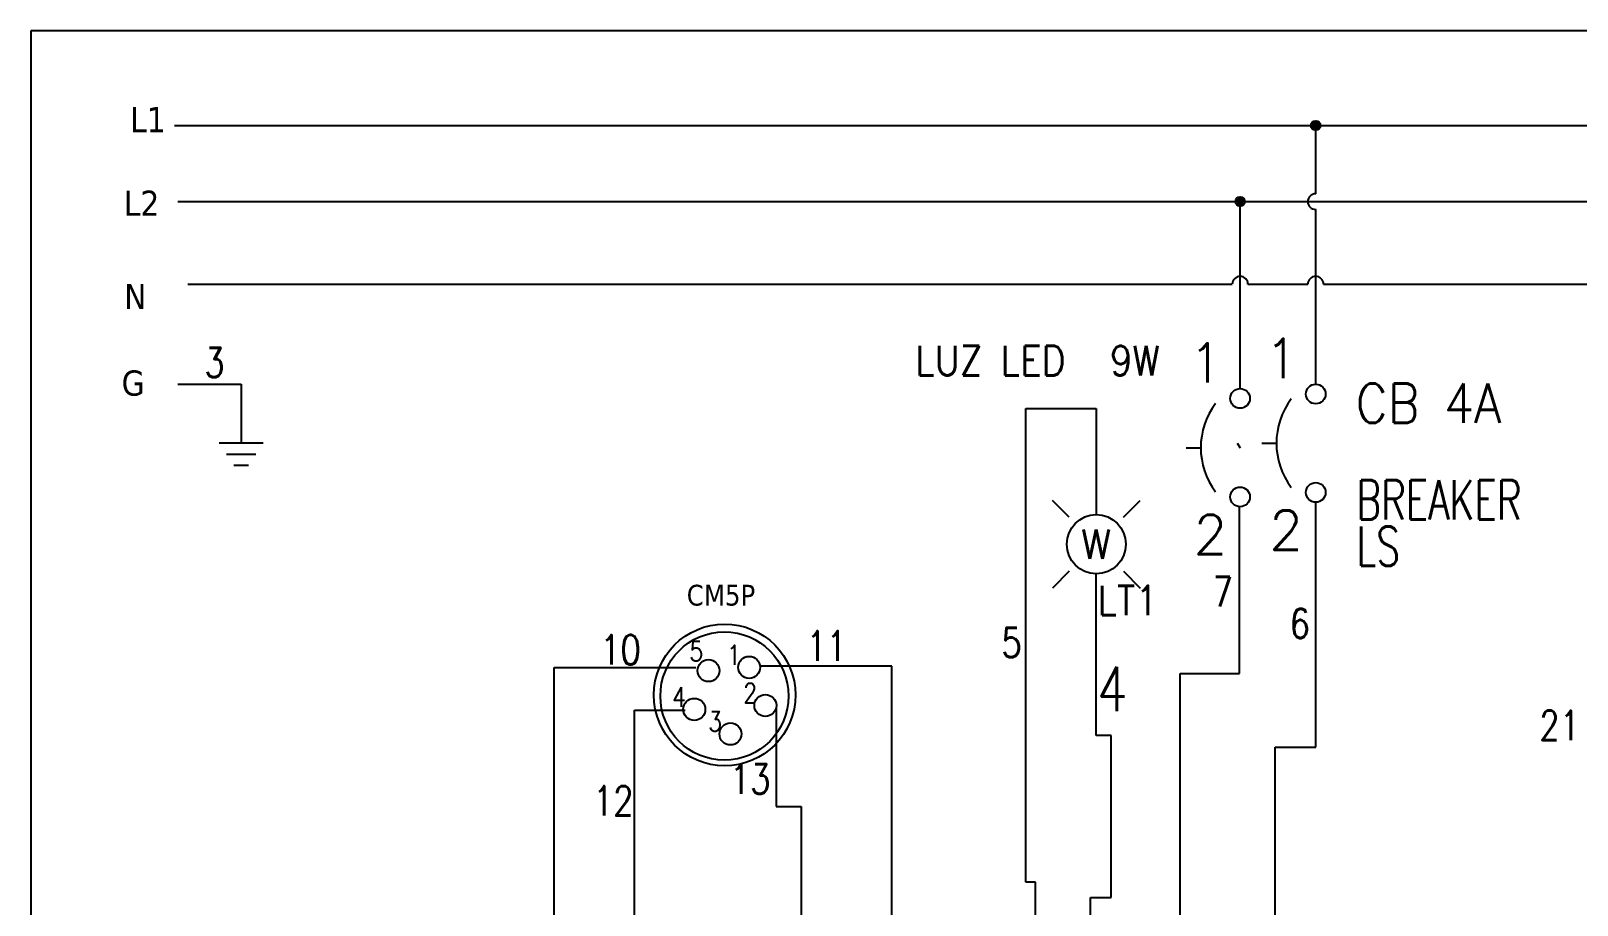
# Model space of a CAD drawing. Header units: millimetres. Extents: x 123.5 to 144.3, y 105.4 to 121.6.
# Drawn here: x 123.51 to 133.33, y 116.04 to 121.59 of the extents above; entities that cross this region are included whole.
import ezdxf
from ezdxf.enums import TextEntityAlignment as Align

# ---------------------------------------------------------------- set-up
doc = ezdxf.new("R2010")
doc.units = ezdxf.units.MM
doc.linetypes.add('HIDDEN2', pattern=[0.1875, 0.125, -0.0625])
for name, color, linetype in [('BLK_12AWG', 7, 'Continuous'), ('CONTORNO', 179, 'Continuous'), ('DESC', 250, 'Continuous'), ('LINK', 9, 'Continuous'), ('MISC', 7, 'Continuous'), ('SYMS', 7, 'Continuous'), ('TAGS', 250, 'Continuous'), ('TERMS', 250, 'Continuous'), ('WIREFIXED', 7, 'Continuous'), ('WIRES', 7, 'Continuous')]:
    doc.layers.add(name, color=color, linetype=linetype)
doc.layers.add('WIRENO', color=7, linetype='Continuous', true_color=0x000000)
doc.styles.add('SLDTEXTSTYLE0', font='tahoma.ttf')
doc.styles.get("Standard").update_dxf_attribs({"font": 'tahoma.ttf'})
doc.styles.add('WD', font='romans.shx')

# ---------------------------------------------------------------- blocks, each defined once
blk = doc.blocks.new('WDDOT')
for radius in [0.03, 0.0187, 0.00929]:
    blk.add_circle((0, 0), radius)
blk = doc.blocks.new('VCB1')
at = {"linetype": 'HIDDEN2'}
blk.add_line((-0.1712, 0), (-0.125, 0), dxfattribs=at)
for centre in [(0, 0.1562), (0, -0.1562)]:
    blk.add_circle(centre, 0.0312)
blk.add_arc((0.1094, 0), 0.2344, 143.1301, 216.8699)
at = {"style": 'WD'}
for tag, p, width in [('INST', (0.2188, 0.3883), 0.7), ('LOC', (0.2188, 0.2188), 0.7), ('TAG1', (0.1269, 0.0644), 0.9), ('XREF', (0.1287, -0.09), 0.7), ('DESC1', (0.1287, -0.242), 0.7), ('DESC2', (0.1287, -0.3893), 0.7)]:
    blk.add_attdef(tag, p, '', height=0.125, dxfattribs=dict(at, width=width))
at = {"linetype": 'Continuous', "style": 'WD'}
for tag, height, flags, p in [('TERM01', 0.125, 8, (-0.055, 0.2066)), ('MFG', 0.01, 9, (-0.1421, -0.0881)), ('CAT', 0.01, 9, (-0.1421, -0.0731))]:
    blk.add_attdef(tag, text='', height=height, dxfattribs=dict(at, flags=flags)).set_placement(p, align=Align.RIGHT)
at = {"color": 7, "style": 'WD', "flags": 1}
for tag, p in [('X2TERM01', (0, 0.1875)), ('X8TERM02', (0, -0.1875))]:
    blk.add_attdef(tag, p, '', height=0.0125, dxfattribs=at)
at = {"style": 'WD', "width": 0.7}
blk.add_attdef('RATING1', text='', height=0.125, dxfattribs=at).set_placement((-0.1875, 0.0625), align=Align.RIGHT)
at = {"color": 7, "style": 'WD'}
for tag, p in [('X4LINK', (-0.25, 0)), ('X1LINK', (0, 0))]:
    blk.add_attdef(tag, p, '', height=0.01, dxfattribs=at)
at = {"style": 'WD', "flags": 9}
for tag, p in [('FAMILY', (-0.1421, -0.0365)), ('CONTACT', (-0.1288, -0.1291))]:
    blk.add_attdef(tag, text='', height=0.01, dxfattribs=at).set_placement(p, align=Align.RIGHT)
at = {"linetype": 'Continuous', "style": 'WD', "flags": 9}
blk.add_attdef('ASSYCODE', text='', height=0.01, dxfattribs=at).set_placement((-0.1533, -0.1061), align=Align.CENTER)
at = {"linetype": 'Continuous', "style": 'WD', "flags": 8}
blk.add_attdef('TERM02', text='', height=0.125, dxfattribs=at).set_placement((-0.0407, -0.2134), align=Align.TOP_RIGHT)
blk = doc.blocks.new('VLT1W')
for p, q in [((-0.1149, 0.1149), (-0.1856, 0.1856)), ((0.1149, 0.1149), (0.1856, 0.1856)), ((-0.1149, -0.1149), (-0.1856, -0.1856)), ((0.1149, -0.1149), (0.1856, -0.1856))]:
    blk.add_line(p, q)
blk.add_circle((0, 0), 0.125)
at = {"linetype": 'Continuous', "style": 'WD'}
for tag, height, flags, p in [('TERM01', 0.125, 8, (-0.0312, 0.2188)), ('CAT', 0.01, 9, (-0.2211, -0.1343)), ('MFG', 0.01, 9, (-0.2211, -0.1494))]:
    blk.add_attdef(tag, text='', height=height, dxfattribs=dict(at, flags=flags)).set_placement(p, align=Align.RIGHT)
at = {"style": 'WD', "flags": 1}
for tag, p in [('X2TERM01', (0, 0.125)), ('X8TERM02', (0, -0.125))]:
    blk.add_attdef(tag, p, '', height=0.0125, dxfattribs=at)
at = {"style": 'WD'}
blk.add_attdef('COLOR', text='', height=0.125, dxfattribs=at).set_placement((0, 0), align=Align.MIDDLE)
for tag, p, width in [('TAG1', (0.2, -0.0979), 0.9), ('DESC1', (-0.256, -0.9315), 0.9), ('WDTAGALT', (-0.25, -1.25), 0.7)]:
    blk.add_attdef(tag, p, '', height=0.125, dxfattribs=dict(at, width=width))
at = {"linetype": 'Continuous', "style": 'WD', "flags": 9}
blk.add_attdef('ASSYCODE', text='', height=0.01, dxfattribs=at).set_placement((-0.2399, -0.0934), align=Align.CENTER)
at = {"style": 'WD', "flags": 9}
blk.add_attdef('FAMILY', text='', height=0.01, dxfattribs=at).set_placement((-0.2191, -0.1166), align=Align.RIGHT)
at = {"style": 'WD'}
for tag, width, p in [('INST', 0.7, (0.2812, -0.1471)), ('LOC', 0.7, (0.2812, -0.3167)), ('DESC2', 0.9, (-0.256, -0.9627))]:
    blk.add_attdef(tag, text='', height=0.125, dxfattribs=dict(at, width=width)).set_placement(p, align=Align.TOP_LEFT)
at = {"linetype": 'Continuous', "style": 'WD', "flags": 8}
blk.add_attdef('TERM02', text='', height=0.125, dxfattribs=at).set_placement((-0.0312, -0.2188), align=Align.TOP_RIGHT)
blk = doc.blocks.new('WD_WNV')
at = {"style": 'WD', "flags": 1}
for tag, p in [('W01USER', (-0.0625, 0.0938)), ('W02USER', (-0.0625, 0.0859)), ('W03USER', (-0.0625, 0.0781)), ('W04USER', (-0.0625, 0.0703)), ('W05USER', (-0.0625, 0.0625)), ('W06USER', (-0.0625, 0.0547)), ('W07USER', (-0.0625, 0.0469)), ('W08USER', (-0.0625, 0.0391)), ('W09USER', (-0.0625, 0.0312)), ('W10USER', (-0.0625, 0.0234))]:
    blk.add_attdef(tag, text='', height=0.005, dxfattribs=at).set_placement(p, align=Align.CENTER)
at = {"linetype": 'Continuous', "style": 'WD', "width": 0.8}
blk.add_attdef('WIRENO', text='', height=0.125, dxfattribs=at).set_placement((-0.05, 0), align=Align.MIDDLE_RIGHT)
blk = doc.blocks.new('HT0002')
blk.add_circle((0, 0), 0.0699)
at = {"style": 'WD'}
for tag, p, width in [('INST', (0.0625, 0.4196), 0.7), ('LOC', (0.0625, 0.25), 0.7), ('DESC1', (0.0532, -0.3851), 0.8)]:
    blk.add_attdef(tag, p, '', height=0.125, dxfattribs=dict(at, width=width))
at = {"linetype": 'Continuous', "style": 'WD'}
for tag, p, height, width, flags in [('TERM01', (0.0625, 0.0938), 0.125, 0.8, 8), ('TAGSTRIP', (0.0532, -0.2288), 0.125, 0.9, 8), ('CAT', (0.2132, -0.4063), 0.1094, 0.8, 1), ('DESC2', (0.0532, -0.5413), 0.125, 0.8, 8), ('DESC3', (0.0532, -0.6976), 0.125, 0.8, 8)]:
    blk.add_attdef(tag, p, '', height=height, dxfattribs=dict(at, width=width, flags=flags))
at = {"style": 'WD', "flags": 1}
for tag, p, height in [('X4TERM01', (-0.0699, 0), 0.0125), ('X4TERMDESC01', (-0.0552, -0.0229), 0.025), ('X2TERMDESC01', (-0.006, 0.0287), 0.025), ('STRIPSEQ', (0, 0), 0.00125), ('X2TERM01', (0, 0.0699), 0.0125), ('X2PIN01', (0.0326, 0.0839), 0.0125), ('X1TERMDESC01', (0.0393, 0.007), 0.025), ('X1TERM01', (0.0699, 0), 0.0125), ('X1PIN01', (0.0868, 0.0164), 0.0125), ('X4PIN01', (-0.1138, -0.0375), 0.0125), ('LINKTERM', (0, -0.0019), 0.00125), ('X8TERM01', (0, -0.0699), 0.0125), ('X8TERMDESC01', (0, -0.0535), 0.025), ('X8PIN01', (0.0256, -0.0962), 0.0125)]:
    blk.add_attdef(tag, p, '', height=height, dxfattribs=at)
at = {"style": 'WD', "width": 0.7, "flags": 1}
blk.add_attdef('ASSYCODE', (0.0625, -0.2812), '', height=0.01, dxfattribs=at)
at = {"linetype": 'Continuous', "style": 'WD', "width": 0.8, "flags": 1}
blk.add_attdef('MFG', text='', height=0.1094, dxfattribs=at).set_placement((0.0882, -0.4063), align=Align.RIGHT)
blk = doc.blocks.new('CM5P')
at = {"layer": 'DESC'}
for centre, radius in [((134.3701, 110.8403), 0.4499), ((134.3687, 110.8337), 0.4072)]:
    blk.add_circle(centre, radius, dxfattribs=at)
at = {"layer": 'SYMS'}
ref = blk.add_blockref('HT0002', (134.2673, 110.9949), dxfattribs=at)
ref.add_attrib('TERM01', '5', (134.1473, 111.0558), dxfattribs={"layer": 'TERMS', "linetype": 'Continuous', "height": 0.125, "style": 'WD', "width": 0.8, "flags": 8})
ref = blk.add_blockref('HT0002', (134.5258, 111.0153), dxfattribs=at)
ref.add_attrib('TERM01', '1', (134.3862, 111.0317), dxfattribs={"layer": 'TERMS', "linetype": 'Continuous', "height": 0.125, "style": 'WD', "width": 0.8, "flags": 8})
ref = blk.add_blockref('HT0002', (134.177, 110.7488), dxfattribs=at)
ref.add_attrib('TERM01', '4', (134.0374, 110.7652), dxfattribs={"layer": 'TERMS', "linetype": 'Continuous', "height": 0.125, "style": 'WD', "width": 0.8, "flags": 8})
ref = blk.add_blockref('HT0002', (134.6286, 110.7734), dxfattribs=at)
ref.add_attrib('TERM01', '2', (134.489, 110.7899), dxfattribs={"layer": 'TERMS', "linetype": 'Continuous', "height": 0.125, "style": 'WD', "width": 0.8, "flags": 8})
ref = blk.add_blockref('HT0002', (134.4069, 110.593), dxfattribs=at)
ref.add_attrib('TERM01', '3', (134.2673, 110.6094), dxfattribs={"layer": 'TERMS', "linetype": 'Continuous', "height": 0.125, "style": 'WD', "width": 0.8, "flags": 8})
at = {"layer": 'CONTORNO', "color": 7, "insert": (134.1291, 111.5399), "char_height": 0.13176, "attachment_point": 1, "style": 'SLDTEXTSTYLE0'}
blk.add_mtext('CM5P', dxfattribs=at)
blk = doc.blocks.new('WD_WNH')
at = {"linetype": 'Continuous', "style": 'WD', "width": 0.8}
blk.add_attdef('WIRENO', text='', height=0.125, dxfattribs=at).set_placement((0, 0.0625), align=Align.CENTER)
at = {"style": 'WD', "flags": 1}
for tag, p in [('W01USER', (0, 0.0781)), ('W02USER', (0, 0.0703)), ('W03USER', (0, 0.0625)), ('W04USER', (0, 0.0547)), ('W05USER', (0, 0.0469)), ('W06USER', (0, 0.0391)), ('W07USER', (0, 0.0312)), ('W08USER', (0, 0.0234)), ('W09USER', (0, 0.0156)), ('W10USER', (0, 0.0078))]:
    blk.add_attdef(tag, text='', height=0.005, dxfattribs=at).set_placement(p, align=Align.CENTER)
blk = doc.blocks.new('VGND2')
for p, q in [((0.09375, 0), (-0.09375, 0)), ((-0.0625, -0.046875), (0.0625, -0.046875)), ((-0.03125, -0.09375), (0.03125, -0.09375))]:
    blk.add_line(p, q)
at = {"style": 'WD', "flags": 1}
blk.add_attdef('X2TERM01', (0, 0), '', height=0.01, dxfattribs=at)

msp = doc.modelspace()

# ---------------------------------------------------------------- linework, layer by layer
at = {"color": 7, "linetype": 'Continuous'}
for p, q in [((144.2555, 121.5905), (123.5055, 121.5905)), ((123.5055, 121.5905), (123.5055, 105.4055))]:
    msp.add_line(p, q, dxfattribs=at)
at = {"layer": 'BLK_12AWG'}
for p, q in [((124.4182, 120.99), (142.7932, 120.99)), ((131.6669, 120.5567), (131.6669, 120.99)), ((124.4378, 120.5067), (142.8128, 120.5067)), ((131.187, 119.3192), (131.187, 120.5067)), ((131.6669, 119.3405), (131.6669, 120.4567))]:
    msp.add_line(p, q, dxfattribs=at)
msp.add_arc((131.6669, 120.5067), 0.05, 90, 270, dxfattribs=at)
at = {"layer": 'LINK'}
msp.add_lwpolyline([(131.19, 118.94), (131.17, 118.97)], dxfattribs=at)
at = {"layer": 'WIRES'}
for p, q in [((124.5032, 119.982), (131.137, 119.982)), ((131.237, 119.982), (131.6169, 119.982)), ((131.7169, 119.982), (142.8296, 119.982)), ((124.4384, 119.3469), (124.841, 119.3469)), ((124.841, 119.3469), (124.841, 118.9728)), ((129.8266, 116.1851), (129.8266, 119.1938)), ((129.8266, 119.1938), (130.2731, 119.1938)), ((130.2731, 119.1938), (130.2731, 118.5188)), ((131.1827, 117.5093), (131.1827, 118.5692)), ((131.6676, 117.0415), (131.6676, 118.5974)), ((130.2731, 117.1155), (130.2731, 118.1438)), ((126.83, 115.633), (126.83, 117.5475)), ((126.83, 117.5475), (127.7288, 117.5475)), ((128.9753, 117.5559), (128.1358, 117.5559)), ((128.9753, 115.6415), (128.9753, 117.5559)), ((130.807, 115.5163), (130.807, 117.5093)), ((130.807, 117.5093), (131.1827, 117.5093)), ((127.3388, 115.633), (127.3388, 117.2764)), ((127.3388, 117.2764), (127.661, 117.2764)), ((128.2391, 117.291), (128.2391, 116.6665)), ((130.3677, 117.1155), (130.2731, 117.1155)), ((130.3677, 116.0872), (130.3677, 117.1155)), ((131.4091, 115.4857), (131.4091, 117.0415)), ((131.4091, 117.0415), (131.6676, 117.0415)), ((128.2391, 116.6665), (128.3987, 116.6665)), ((128.3987, 116.6665), (128.3987, 115.6415)), ((129.8866, 116.1851), (129.8266, 116.1851)), ((129.8866, 115.424), (129.8866, 116.1851)), ((130.2364, 115.4532), (130.2364, 116.0872)), ((130.2364, 116.0872), (130.3677, 116.0872))]:
    msp.add_line(p, q, dxfattribs=at)
for centre in [(131.187, 119.982), (131.6669, 119.982)]:
    msp.add_arc(centre, 0.05, 0, 180, dxfattribs=at)

# ---------------------------------------------------------------- block references
at = {"layer": 'DESC'}
msp.add_blockref('CM5P', (-6.4576, 6.5335), dxfattribs=at)
at = {"layer": 'SYMS'}
for p in [(131.6669, 120.99), (131.187, 120.5067)]:
    msp.add_blockref('WDDOT', p, dxfattribs=at)
ref = msp.add_blockref('VCB1', (131.6676, 118.9724), dxfattribs=dict(at, xscale=2, yscale=2, zscale=2))
ref.add_attrib('DESC2', 'LS', (131.925, 118.1937), dxfattribs={"layer": 'DESC', "height": 0.25, "style": 'WD', "width": 0.7})
ref.add_attrib('DESC1', 'BREAKER', (131.925, 118.4884), dxfattribs={"layer": 'DESC', "height": 0.25, "style": 'WD', "width": 0.7})
ref.add_attrib('TAG1', 'CB 4A', (131.9215, 119.1011), dxfattribs={"layer": 'TAGS', "height": 0.25, "style": 'WD', "width": 0.9})
ref.add_attrib('TERM02', '2', dxfattribs={"layer": 'TERMS', "linetype": 'Continuous', "height": 0.25, "style": 'WD', "flags": 8}).set_placement((131.5862, 118.5455), align=Align.TOP_RIGHT)
ref.add_attrib('TERM01', '1', dxfattribs={"layer": 'TERMS', "linetype": 'Continuous', "height": 0.25, "style": 'WD', "flags": 8}).set_placement((131.5577, 119.3856), align=Align.RIGHT)
ref = msp.add_blockref('VLT1W', (130.2731, 118.3313), dxfattribs=dict(at, xscale=1.5, yscale=1.5, zscale=1.5))
ref.add_attrib('TAG1', 'LT1', (130.2827, 117.8801), dxfattribs={"layer": 'TAGS', "height": 0.1875, "style": 'WD', "width": 0.9})
ref.add_attrib('DESC2', '9W', dxfattribs={"layer": 'DESC', "height": 0.1875, "style": 'WD', "width": 0.9}).set_placement((130.3593, 119.5909), align=Align.TOP_LEFT)
ref.add_attrib('DESC1', 'LUZ LED', (129.1241, 119.4034), dxfattribs={"layer": 'DESC', "height": 0.1875, "style": 'WD', "width": 0.9})
ref.add_attrib('COLOR', 'W', dxfattribs={"layer": 'MISC', "height": 0.1875, "style": 'WD'}).set_placement((130.2731, 118.3313), align=Align.MIDDLE)
ref = msp.add_blockref('VCB1', (131.187, 118.9442), dxfattribs=dict(at, xscale=2, yscale=2, zscale=2))
ref.add_attrib('TERM02', '2', dxfattribs={"layer": 'TERMS', "linetype": 'Continuous', "height": 0.25, "style": 'WD', "flags": 8}).set_placement((131.1056, 118.5173), align=Align.TOP_RIGHT)
ref.add_attrib('TERM01', '1', dxfattribs={"layer": 'TERMS', "linetype": 'Continuous', "height": 0.25, "style": 'WD', "flags": 8}).set_placement((131.077, 119.3574), align=Align.RIGHT)
at = {"layer": 'SYMS', "xscale": 1.5, "yscale": 1.5, "zscale": 1.5}
msp.add_blockref('VGND2', (124.841, 118.9728), dxfattribs=at)
at = {"layer": 'WIREFIXED'}
ref = msp.add_blockref('WD_WNH', (124.6712, 119.2972), dxfattribs=dict(at, xscale=1.5, yscale=1.5, zscale=1.5))
ref.add_attrib('WIRENOF', '3', dxfattribs={"linetype": 'Continuous', "height": 0.1875, "style": 'WD', "width": 0.8}).set_placement((124.6712, 119.3909), align=Align.CENTER)
ref = msp.add_blockref('WD_WNV', (131.2167, 118.0295), dxfattribs=dict(at, xscale=1.5, yscale=1.5, zscale=1.5))
ref.add_attrib('WIRENOF', '7', dxfattribs={"linetype": 'Continuous', "height": 0.1875, "style": 'WD', "width": 0.8}).set_placement((131.1417, 118.0295), align=Align.MIDDLE_RIGHT)
ref = msp.add_blockref('WD_WNV', (131.7053, 117.8276), dxfattribs=dict(at, xscale=1.5, yscale=1.5, zscale=1.5))
ref.add_attrib('WIRENOF', '6', dxfattribs={"linetype": 'Continuous', "height": 0.1875, "style": 'WD', "width": 0.8}).set_placement((131.6303, 117.8276), align=Align.MIDDLE_RIGHT)
ref = msp.add_blockref('WD_WNH', (128.5595, 117.4977), dxfattribs=dict(at, xscale=1.5, yscale=1.5, zscale=1.5))
ref.add_attrib('WIRENOF', '11', dxfattribs={"linetype": 'Continuous', "height": 0.1875, "style": 'WD', "width": 0.8}).set_placement((128.5595, 117.5915), align=Align.CENTER)
ref = msp.add_blockref('WD_WNV', (129.8747, 117.7066), dxfattribs=dict(at, xscale=1.5, yscale=1.5, zscale=1.5))
ref.add_attrib('WIRENOF', '5', dxfattribs={"linetype": 'Continuous', "height": 0.1875, "style": 'WD', "width": 0.8}).set_placement((129.7997, 117.7066), align=Align.MIDDLE_RIGHT)
ref = msp.add_blockref('WD_WNH', (127.2508, 117.4737), dxfattribs=dict(at, xscale=1.5, yscale=1.5, zscale=1.5))
ref.add_attrib('WIRENOF', '10', dxfattribs={"linetype": 'Continuous', "height": 0.1875, "style": 'WD', "width": 0.8}).set_placement((127.2508, 117.5674), align=Align.CENTER)
ref = msp.add_blockref('WD_WNV', (128.2781, 116.8403), dxfattribs=dict(at, xscale=1.5, yscale=1.5, zscale=1.5))
ref.add_attrib('WIRENOF', '13', dxfattribs={"linetype": 'Continuous', "height": 0.1875, "style": 'WD', "width": 0.8}).set_placement((128.2031, 116.8403), align=Align.MIDDLE_RIGHT)
ref = msp.add_blockref('WD_WNH', (126.4547, 116.5137), dxfattribs=dict(at, xscale=1.5, yscale=1.5, zscale=1.5))
ref.add_attrib('WIRENOF', '12', dxfattribs={"linetype": 'Continuous', "height": 0.1875, "style": 'WD', "width": 0.8}).set_placement((127.2047, 116.6075), align=Align.CENTER)
at = {"layer": 'WIRENO'}
ref = msp.add_blockref('WD_WNV', (130.2276, 117.7446), dxfattribs=dict(at, xscale=2.25, yscale=2.25, zscale=2.25))
ref.add_attrib('WIRENO', '4', dxfattribs={"linetype": 'Continuous', "height": 0.2812, "style": 'WD', "width": 0.8}).set_placement((130.471, 117.4111), align=Align.MIDDLE_RIGHT)
ref = msp.add_blockref('WD_WNV', (133.4203, 117.1813), dxfattribs=dict(at, xscale=1.5, yscale=1.5, zscale=1.5))
ref.add_attrib('WIRENO', '21', dxfattribs={"linetype": 'Continuous', "height": 0.1875, "style": 'WD', "width": 0.8}).set_placement((133.3453, 117.1813), align=Align.MIDDLE_RIGHT)

# ---------------------------------------------------------------- texts
at = {"char_height": 0.16, "attachment_point": 1}
for s, insert in [('L1', (124.136, 121.1072)), ('L2', (124.0959, 120.5766)), ('N', (124.0976, 119.9843)), ('G', (124.0816, 119.4346))]:
    msp.add_mtext_dynamic_manual_height_columns(s, width=0.371937, gutter_width=0.05, heights=[0], dxfattribs=dict(at, insert=insert))

doc.saveas('drawing.dxf')
